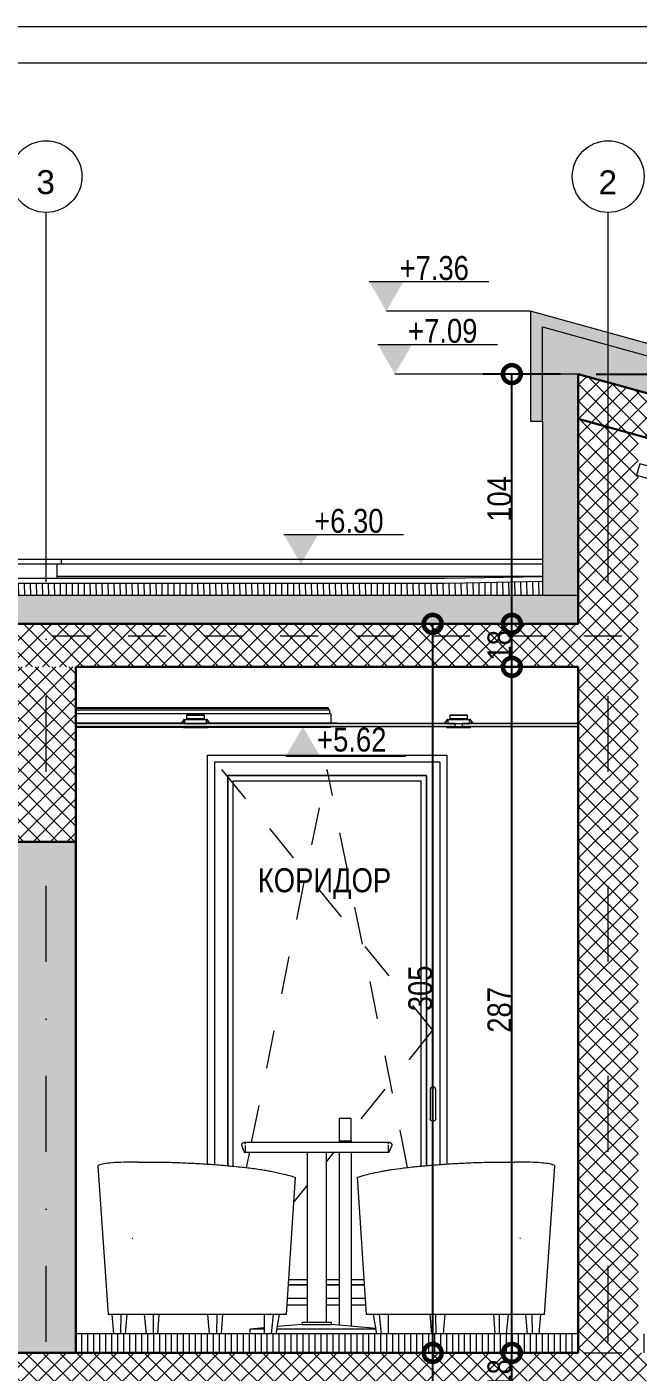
# Model space of a CAD drawing. Header units: centimetres. Extents: x 0 to 25250, y 0 to 2250.
# Drawn here: x 13256 to 13511, y 1687 to 2250 of the extents above; entities that cross this region are included whole.
import ezdxf

# ---------------------------------------------------------------- set-up
doc = ezdxf.new("R2010")
doc.units = ezdxf.units.CM
for name, pattern in [('17-View-1$0$Dash', [31.75, 15.875, -15.875]), ('21-View-1$0$Dash', [31.75, 15.875, -15.875]), ('21-View-1$0$Dash dot', [79.375, 31.75, -23.8125, 0, -23.8125])]:
    doc.linetypes.add(name, pattern=pattern)
for name, color, linetype, lineweight in [('A-ANNO-DIMS', 7, 'Continuous', 9), ('A-ANNO-NOTE', 7, 'Continuous', 9), ('A-AREA-IDEN', 7, 'Continuous', 9), ('A-CLNG', 7, 'Continuous', 15), ('A-CLNG-PATT', 7, 'Continuous', 15), ('A-DETL', 7, 'Continuous', 9), ('A-FLOR-FNSH', 7, 'Continuous', 9), ('A-FLOR-HRAL', 7, 'Continuous', 9), ('A-FLOR-LEVL', 7, 'Continuous', 9), ('A-FLOR-MCUT', 7, 'Continuous', 9), ('A-FLOR-PATT', 7, 'Continuous', 9), ('A-GLAZ', 7, 'Continuous', 5), ('A-GLAZ-CWMG', 7, 'Continuous', 9), ('A-GLAZ-HDLN', 7, '17-View-1$0$Dash', 5), ('A-ROOF', 7, 'Continuous', 9), ('A-ROOF-FNSH', 7, 'Continuous', 9), ('A-ROOF-PATT', 7, 'Continuous', 9), ('A-WALL', 7, 'Continuous', 9), ('A-WALL-FNSH', 7, 'Continuous', 9), ('A-WALL-PATT', 7, 'Continuous', 9), ('E-LITE-EQPM', 7, 'Continuous', 9), ('G-ANNO-DIMS', 7, 'Continuous', 9), ('G-ANNO-TTLB', 7, 'Continuous', 9), ('I-FURN', 7, 'Continuous', 9), ('S-BEAM', 7, 'Continuous', 9), ('S-COLS', 7, 'Continuous', 9), ('S-GRID', 7, 'Continuous', 9), ('S-GRID-IDEN', 7, 'Continuous', 9)]:
    doc.layers.add(name, color=color, linetype=linetype, lineweight=lineweight)
doc.styles.add('21-View-1$0$Arial', font='arial.ttf', dxfattribs={"height": 10})
doc.styles.add('21-View-1$0$Arial Narrow', font='ARIALN.TTF', dxfattribs={"height": 10})
doc.styles.add('21-View-1$0$Arial Narrow_1', font='ARIALN.TTF', dxfattribs={"height": 10})
doc.dimstyles.new('21-View-1$0$TEC_DIM', dxfattribs={"dimscale": 30.48, "dimtxt": 10.23431, "dimasz": 0.492126, "dimexe": 0.393701, "dimexo": 0.246063, "dimgap": 0, "dimtad": 1, "dimdec": 0, "dimzin": 0, "dimdsep": 46, "dimtxsty": '21-View-1$0$Arial Narrow', "dimblk1": '21-View-1$0$_DotSmall', "dimblk2": '21-View-1$0$_DotSmall', "dimsah": 1, "dimcen": 0.09, "dimazin": 0, "dimtfac": 1, "dimtdec": 4, "dimtix": 1, "dimtmove": 0, "dimatfit": 3, "dimfxl": 1, "dimtvp": 1, "dimtolj": 1, "dimtzin": 0, "dimarcsym": 2})
pattern_1 = [(45, (13129.3803, 1729.181), (-3.535534, 3.535534), []), (135, (13129.3803, 1729.181), (-3.535534, -3.535534), [])]

# ---------------------------------------------------------------- blocks, each defined once
blk = doc.blocks.new('TEC_ОФИЦИАЛНА РАМКА - TEC_ОФИЦИАЛНА РАМКА-2548455-СГРАДА ТИП III - ВЕРТИКАЛНИ РАЗРЕЗИ 3-3_ 4-4')
at = {"layer": 'G-ANNO-TTLB'}
for p, q in [((41.621, 40.554), (-15.379, 40.554)), ((-13.129, 40.254), (41.321, 40.254))]:
    blk.add_line(p, q, dxfattribs=at)
blk = doc.blocks.new('Furniture_Crescent_Armchair - 870x580x380mm-1824840-3-3')
at = {"layer": 'I-FURN', "color": 253, "true_color": 0xaaaaaa}
for p, q in [((-909.97, 378.06), (-905.63, 316)), ((-893.14, 379.85), (-888.08, 379.85)), ((-827.44, 373.47), (-831.26, 316)), ((-890.74, 316), (-905.63, 316)), ((-904.09, 316), (-903.4, 308)), ((-900.44, 308), (-900.29, 316)), ((-897.87, 316), (-898.56, 308)), ((-885.68, 316), (-890.74, 316)), ((-890.61, 316), (-889.76, 308)), ((-886.81, 316), (-886.81, 308)), ((-841.19, 316), (-885.68, 316)), ((-884.93, 308), (-884.39, 316)), ((-863.35, 308), (-864.04, 316)), ((-860.24, 316), (-860.4, 308)), ((-857.82, 316), (-858.51, 308)), ((-831.26, 316), (-841.19, 316)), ((-840.44, 316), (-840.44, 308)), ((-836.64, 316), (-837.49, 308)), ((-834.23, 316), (-835.61, 308)), ((-900.44, 308), (-903.4, 308)), ((-898.56, 308), (-900.44, 308)), ((-860.4, 308), (-863.35, 308)), ((-858.51, 308), (-860.4, 308)), ((-837.49, 308), (-840.44, 308)), ((-835.61, 308), (-837.49, 308))]:
    blk.add_line(p, q, dxfattribs=at)
at = {"layer": 'I-FURN', "color": 253, "true_color": 0xaaaaaa, "flags": 128}
blk.add_lwpolyline([(-895.61, 347.99), (-895.51, 348), (-895.41, 348)], dxfattribs=at)
at = {"layer": 'I-FURN', "color": 253, "true_color": 0xaaaaaa}
for points, knots in [([(-893.14, 379.85), (-894.21, 379.85), (-896.28, 379.84), (-900.1, 379.76), (-904.16, 379.55), (-907.69, 379.15), (-909.66, 378.63), (-910.01, 378.22), (-909.97, 378.02)], [-1, -1, -1, -1, -0.9338235, -0.8676471, -0.7352941, -0.6029412, -0.4705882, -0.3529412, -0.3529412, -0.3529412, -0.3529412]), ([(-888.08, 379.85), (-887.13, 379.85), (-885.17, 379.84), (-881.05, 379.78), (-875.61, 379.61), (-868.85, 379.29), (-861.79, 378.84), (-854.72, 378.26), (-847.98, 377.56), (-843.11, 376.92), (-839.78, 376.4), (-838.33, 376.13), (-837.65, 376)], [0, 0, 0, 0, 0.058824, 0.117647, 0.235294, 0.352941, 0.470588, 0.602941, 0.735294, 0.867647, 0.933824, 1, 1, 1, 1]), ([(-837.65, 376), (-835.92, 375.66), (-833.15, 375.06), (-829.83, 374.22), (-828.18, 373.72), (-827.44, 373.47)], [0, 0, 0, 0, 0.4, 0.7, 1, 1, 1, 1])]:
    blk.add_open_spline(points, degree=3, knots=knots, dxfattribs=at)
blk = doc.blocks.new('Furniture_Table_Cafe - Furniture_Table_Cafe-1825741-3-3')
at = {"layer": 'I-FURN', "color": 253, "true_color": 0xaaaaaa}
for p, q in [((-849.78, 386.64), (-848.77, 384)), ((-848.77, 384), (-811.92, 384)), ((-848.47, 388), (-848.47, 387.37)), ((-848.47, 386.81), (-848.47, 384)), ((-822.47, 384), (-822.47, 312.92)), ((-814.47, 312.92), (-814.47, 384)), ((-811.92, 384), (-788.17, 384)), ((-788.47, 387.34), (-788.47, 388)), ((-788.47, 384), (-788.47, 386.96)), ((-788.17, 384), (-787.15, 386.64)), ((-840.44, 310.53), (-846.47, 310)), ((-846.47, 310), (-846.47, 308)), ((-840.55, 310), (-846.34, 310)), ((-812.42, 310), (-835.3, 310)), ((-824.55, 311.92), (-835.09, 311)), ((-824.55, 312.92), (-824.55, 311.92)), ((-824.55, 312.92), (-817.15, 312.92)), ((-824.55, 311.92), (-817.15, 311.92)), ((-817.15, 312.92), (-812.38, 312.92)), ((-817.15, 311.92), (-812.38, 311.92)), ((-793.58, 310), (-812.42, 310)), ((-812.38, 311.92), (-812.38, 312.92)), ((-793.71, 310.28), (-812.38, 311.92))]:
    blk.add_line(p, q, dxfattribs=at)
at = {"layer": 'I-FURN', "color": 253, "true_color": 0xaaaaaa, "flags": 128}
for points in [[(-849.78, 386.64), (-849.8, 386.68), (-849.81, 386.72), (-849.82, 386.76), (-849.83, 386.79), (-849.83, 386.83), (-849.84, 386.87), (-849.84, 386.91), (-849.85, 386.95), (-849.85, 386.99), (-849.85, 387.03), (-849.85, 387.07), (-849.84, 387.11), (-849.84, 387.15), (-849.83, 387.19), (-849.82, 387.23), (-849.81, 387.27), (-849.8, 387.31), (-849.79, 387.35), (-849.77, 387.38), (-849.76, 387.42), (-849.74, 387.46), (-849.72, 387.49), (-849.7, 387.53), (-849.68, 387.56), (-849.65, 387.59), (-849.63, 387.62), (-849.6, 387.65), (-849.58, 387.68), (-849.55, 387.71), (-849.52, 387.74), (-849.49, 387.77), (-849.46, 387.79), (-849.43, 387.82), (-849.39, 387.84), (-849.36, 387.86), (-849.33, 387.88), (-849.29, 387.9), (-849.25, 387.91), (-849.22, 387.93), (-849.18, 387.94), (-849.14, 387.96), (-849.1, 387.97), (-849.06, 387.98), (-849.02, 387.98), (-848.98, 387.99), (-848.95, 388), (-848.91, 388), (-848.87, 388), (-848.85, 388)], [(-811.91, 388), (-813.1, 388), (-814.3, 388), (-815.5, 388), (-816.72, 388), (-817.93, 388), (-819.15, 388), (-820.36, 388), (-821.57, 388), (-822.78, 388), (-823.98, 388), (-825.17, 388), (-826.35, 388), (-827.51, 388), (-828.67, 388), (-829.8, 388), (-830.92, 388), (-832.02, 388), (-833.09, 388), (-834.15, 388), (-835.18, 388), (-836.18, 388), (-837.15, 388), (-838.09, 388), (-839, 388), (-839.88, 388), (-840.73, 388), (-841.54, 388), (-842.31, 388), (-843.04, 388), (-843.74, 388), (-844.39, 388), (-845, 388), (-845.57, 388), (-846.1, 388), (-846.58, 388), (-847.02, 388), (-847.41, 388), (-847.76, 388), (-848.06, 388), (-848.31, 388), (-848.51, 388), (-848.67, 388), (-848.78, 388), (-848.84, 388), (-848.85, 388)], [(-848.85, 388), (-848.82, 388), (-848.75, 388), (-848.63, 388), (-848.46, 388), (-848.24, 388)], [(-788.09, 388), (-788.11, 388), (-788.18, 388), (-788.31, 388), (-788.48, 388), (-788.69, 388), (-788.96, 388), (-789.27, 388), (-789.63, 388), (-790.03, 388), (-790.49, 388), (-790.98, 388), (-791.52, 388), (-792.1, 388), (-792.73, 388), (-793.39, 388), (-794.1, 388), (-794.84, 388), (-795.63, 388), (-796.45, 388), (-797.3, 388), (-798.19, 388), (-799.11, 388), (-800.06, 388), (-801.04, 388), (-802.05, 388), (-803.09, 388), (-804.15, 388), (-805.23, 388), (-806.34, 388), (-807.46, 388), (-808.6, 388), (-809.76, 388), (-810.93, 388), (-811.91, 388)], [(-788.69, 388), (-788.63, 388), (-788.42, 388), (-788.27, 388), (-788.16, 388), (-788.1, 388), (-788.09, 388)], [(-788.09, 388), (-788.05, 388), (-788.01, 388), (-787.97, 387.99), (-787.93, 387.99), (-787.89, 387.98), (-787.85, 387.97), (-787.81, 387.96), (-787.77, 387.95), (-787.73, 387.94), (-787.7, 387.92), (-787.66, 387.9), (-787.63, 387.89), (-787.59, 387.87), (-787.56, 387.85), (-787.52, 387.83), (-787.49, 387.8), (-787.46, 387.78), (-787.43, 387.75), (-787.4, 387.72), (-787.37, 387.7), (-787.34, 387.67), (-787.32, 387.64), (-787.29, 387.61), (-787.27, 387.57), (-787.25, 387.54), (-787.22, 387.51), (-787.21, 387.47), (-787.19, 387.44), (-787.17, 387.4), (-787.16, 387.36), (-787.14, 387.32), (-787.13, 387.29), (-787.12, 387.25), (-787.11, 387.21), (-787.1, 387.17), (-787.1, 387.13), (-787.09, 387.09), (-787.09, 387.05), (-787.09, 387.01), (-787.09, 386.97), (-787.09, 386.93), (-787.09, 386.89), (-787.1, 386.85), (-787.1, 386.81), (-787.11, 386.77), (-787.12, 386.73), (-787.13, 386.7), (-787.15, 386.66), (-787.15, 386.64)]]:
    blk.add_lwpolyline(points, dxfattribs=at)
blk = doc.blocks.new('Furniture_Crescent_Armchair - 870x580x380mm-1673152-3-3')
at = {"layer": 'I-FURN', "color": 253, "true_color": 0xaaaaaa}
for p, q in [((-740.84, 379.85), (-735.78, 379.85)), ((-723.29, 316), (-718.95, 378.06)), ((-797.66, 316), (-801.48, 373.47)), ((-787.74, 316), (-797.66, 316)), ((-793.32, 308), (-794.7, 316)), ((-791.44, 308), (-792.28, 316)), ((-788.49, 308), (-788.49, 316)), ((-743.24, 316), (-787.74, 316)), ((-770.41, 308), (-771.1, 316)), ((-768.53, 308), (-768.68, 316)), ((-764.89, 316), (-765.58, 308)), ((-744.53, 316), (-743.99, 308)), ((-738.19, 316), (-743.24, 316)), ((-742.11, 308), (-742.11, 316)), ((-739.16, 308), (-738.32, 316)), ((-723.29, 316), (-738.19, 316)), ((-730.36, 308), (-731.05, 316)), ((-728.63, 316), (-728.48, 308)), ((-725.53, 308), (-724.84, 316)), ((-791.44, 308), (-793.32, 308)), ((-788.49, 308), (-791.44, 308)), ((-768.53, 308), (-770.41, 308)), ((-765.58, 308), (-768.53, 308)), ((-728.48, 308), (-730.36, 308)), ((-725.53, 308), (-728.48, 308))]:
    blk.add_line(p, q, dxfattribs=at)
at = {"layer": 'I-FURN', "color": 253, "true_color": 0xaaaaaa, "flags": 128}
blk.add_lwpolyline([(-733.51, 348), (-733.41, 348), (-733.31, 347.99)], dxfattribs=at)
at = {"layer": 'I-FURN', "color": 253, "true_color": 0xaaaaaa}
for points, knots in [([(-791.27, 376), (-790.67, 376.12), (-789.39, 376.35), (-786.5, 376.82), (-782.3, 377.39), (-776.51, 378.03), (-769.9, 378.63), (-762.63, 379.15), (-754.98, 379.55), (-748.8, 379.76), (-744.13, 379.84), (-741.92, 379.85), (-740.84, 379.85)], [0, 0, 0, 0, 0.058824, 0.117647, 0.235294, 0.352941, 0.470588, 0.602941, 0.735294, 0.867647, 0.933824, 1, 1, 1, 1]), ([(-718.96, 378.02), (-718.94, 378.1), (-718.99, 378.39), (-719.86, 378.84), (-722.3, 379.29), (-725.79, 379.61), (-729.54, 379.78), (-732.98, 379.84), (-734.83, 379.85), (-735.78, 379.85)], [-0.6470588, -0.6470588, -0.6470588, -0.6470588, -0.6029412, -0.4705882, -0.3529412, -0.2352941, -0.1176471, -0.0588235, 0, 0, 0, 0]), ([(-801.48, 373.47), (-800.5, 373.8), (-798.51, 374.38), (-795, 375.23), (-792.57, 375.74), (-791.27, 376)], [0, 0, 0, 0, 0.4, 0.7, 1, 1, 1, 1])]:
    blk.add_open_spline(points, degree=3, knots=knots, dxfattribs=at)
blk = doc.blocks.new('SINGLE - OK - 100x220-2452613-3-3')
at = {"layer": 'A-GLAZ'}
for p, q in [((-861.24, 547.1), (-861.24, 378.78)), ((-767.04, 547.1), (-861.24, 547.1)), ((-767.04, 547.1), (-767.04, 378.82)), ((-855.64, 541.5), (-855.64, 378.32)), ((-772.64, 541.5), (-855.64, 541.5)), ((-855.64, 378.32), (-855.64, 541.5)), ((-855.64, 541.5), (-772.64, 541.5)), ((-772.64, 378.37), (-772.64, 541.5)), ((-772.64, 541.5), (-772.64, 378.37)), ((-853.44, 378.11), (-853.44, 539.3)), ((-853.44, 539.3), (-774.84, 539.3)), ((-774.84, 378.17), (-774.84, 539.3)), ((-771.09, 410), (-771.09, 397.83)), ((-768.69, 397.83), (-768.69, 410)), ((-830.43, 328.5), (-822.37, 328.5)), ((-822.37, 328.5), (-830.43, 328.5)), ((-830.29, 330.7), (-822.37, 330.7)), ((-814.56, 330.7), (-809.14, 330.7)), ((-814.56, 328.5), (-809.14, 328.5)), ((-809.14, 328.5), (-814.56, 328.5)), ((-804.06, 330.7), (-798.64, 330.7)), ((-804.06, 328.5), (-798.49, 328.5)), ((-798.49, 328.5), (-804.06, 328.5)), ((-830.81, 322.9), (-822.37, 322.9)), ((-814.56, 322.9), (-809.14, 322.9)), ((-804.06, 322.9), (-798.12, 322.9))]:
    blk.add_line(p, q, dxfattribs=at)
at = {"layer": 'A-GLAZ', "flags": 128}
for points in [[(-771.09, 397.83), (-771.07, 397.68), (-771, 397.53), (-770.89, 397.39), (-770.74, 397.27), (-770.56, 397.18), (-770.35, 397.1), (-770.13, 397.06), (-769.89, 397.04), (-769.66, 397.06), (-769.43, 397.1), (-769.23, 397.18), (-769.05, 397.27), (-768.9, 397.39), (-768.79, 397.53), (-768.72, 397.68), (-768.69, 397.83)], [(-771, 397.53), (-771.07, 397.68), (-771.09, 397.83)], [(-768.69, 397.83), (-768.72, 397.68), (-768.79, 397.53)]]:
    blk.add_lwpolyline(points, dxfattribs=at)
at = {"layer": 'A-GLAZ'}
blk.add_arc((-769.89, 410), 1.2, 0, 180, dxfattribs=at)
at = {"layer": 'A-GLAZ-HDLN'}
for p, q in [((-858.24, 544.1), (-770.04, 435)), ((-845.69, 388), (-814.14, 544.1)), ((-780.49, 377.58), (-814.14, 544.1)), ((-770.04, 435), (-804.06, 392.92)), ((-847.81, 377.51), (-846.5, 384)), ((-811.27, 384), (-814.56, 379.93)), ((-822.37, 370.27), (-828.13, 363.15))]:
    blk.add_line(p, q, dxfattribs=at)
blk = doc.blocks.new('Railing - Railing-2455743-3-3')
at = {"layer": 'A-FLOR-HRAL'}
for p, q in [((-804.06, 398), (-809.14, 398)), ((-809.14, 398), (-809.14, 388.69)), ((-804.06, 388.69), (-804.06, 398)), ((-809.14, 388.69), (-804.06, 388.69)), ((-809.14, 388.69), (-809.14, 388)), ((-804.06, 388.69), (-804.06, 388)), ((-809.14, 384), (-809.14, 311.63)), ((-804.06, 384), (-804.06, 311.19))]:
    blk.add_line(p, q, dxfattribs=at)
blk = doc.blocks.new('Structural Framing 10 - Structural Framing 10-2377032-3-3')
at = {"layer": 'S-BEAM'}
h = blk.add_hatch(dxfattribs=at)
h.set_pattern_fill('FP1_6', color=256, style=0, pattern_type=2)
h.set_pattern_definition([(45, (-1066.009, 333.896), (-3.53553, 3.53553), []), (135, (-1066.009, 333.896), (-3.53553, -3.53553), [])])
h.paths.add_polyline_path([(-919.14, 513.85), (-919.14, 587), (-944.14, 587), (-944.14, 513.85), (-940.23, 513.85)])
at = {"layer": 'A-DETL', "color": 7, "lineweight": 30}
blk.add_line((-944.14, 513.85), (-919.14, 513.85), dxfattribs=at)
at = {"layer": 'S-BEAM', "lineweight": 30}
for p, q in [((-944.14, 587), (-944.14, 513.85)), ((-919.14, 513.85), (-919.14, 587))]:
    blk.add_line(p, q, dxfattribs=at)
blk = doc.blocks.new('Grid - TEC_GRID_CIRCLE-145857-3-3')
at = {"layer": 'S-GRID-IDEN'}
blk.add_circle((-696.64, 792.09), 15, dxfattribs=at)
blk = doc.blocks.new('Spot Elevations - ELEVATION_PROJECT-150941-3-3')
at = {"layer": 'A-ANNO-NOTE'}
blk.add_hatch(color=256, dxfattribs=at).paths.add_polyline_path([(-602.03, 312.39), (-587.72, 312.39), (-594.88, 300)])
blk.add_line((-602.03, 312.39), (-552.03, 312.39), dxfattribs=at)
blk = doc.blocks.new('Spot Elevations - ELEVATION_PROJECT-V21-3-3')
at = {"layer": 'A-ANNO-NOTE'}
blk.add_hatch(color=256, dxfattribs=at).paths.add_polyline_path([(-1269.96, 549.61), (-1255.65, 549.61), (-1262.8, 562)])
blk.add_line((-1269.96, 549.61), (-1219.96, 549.61), dxfattribs=at)
blk = doc.blocks.new('21-View-1$0$_DotSmall')
at = {"color": 0, "linetype": 'ByBlock', "const_width": 0.5}
blk.add_lwpolyline([(-0.0625, 0, 1), (0.0625, 0, 1)], format="xyb", close=True, dxfattribs=at)
blk = doc.blocks.new('*D3108')
at = {"layer": 'A-ANNO-DIMS', "color": 0, "lineweight": -2, "transparency": 16777216}
for p, q in [((13458.47, 1677.28), (13458.47, 1695.28)), ((13463.32, 1695.28), (13470.47, 1695.28)), ((13463.32, 1677.28), (13470.47, 1677.28))]:
    blk.add_line(p, q, dxfattribs=at)
at = {"layer": 'A-ANNO-DIMS', "color": 0, "lineweight": -2, "transparency": 16777216, "xscale": 15, "yscale": 15, "zscale": 15}
for p, rotation in [((13458.47, 1695.28), 90), ((13458.47, 1677.28), 270)]:
    blk.add_blockref('21-View-1$0$_DotSmall', p, dxfattribs=dict(at, rotation=rotation))
at = {"layer": 'A-ANNO-DIMS', "color": 0, "transparency": 16777216, "insert": (13453.36, 1686.28), "char_height": 10, "width": 15.2053, "attachment_point": 5, "rotation": 90, "style": '21-View-1$0$Arial Narrow'}
blk.add_mtext('\\A1;18', dxfattribs=at)
blk = doc.blocks.new('*D3109')
at = {"layer": 'A-ANNO-DIMS', "color": 0, "lineweight": -2, "transparency": 16777216}
for p, q in [((13458.47, 1695.28), (13458.47, 1982.28)), ((13463.32, 1982.28), (13470.47, 1982.28)), ((13463.32, 1695.28), (13470.47, 1695.28))]:
    blk.add_line(p, q, dxfattribs=at)
at = {"layer": 'A-ANNO-DIMS', "color": 0, "lineweight": -2, "transparency": 16777216, "xscale": 15, "yscale": 15, "zscale": 15}
for p, rotation in [((13458.47, 1982.28), 90), ((13458.47, 1695.28), 270)]:
    blk.add_blockref('21-View-1$0$_DotSmall', p, dxfattribs=dict(at, rotation=rotation))
at = {"layer": 'A-ANNO-DIMS', "color": 0, "transparency": 16777216, "insert": (13453.36, 1838.78), "char_height": 10, "width": 22.8079, "attachment_point": 5, "rotation": 90, "style": '21-View-1$0$Arial Narrow'}
blk.add_mtext('\\A1;287', dxfattribs=at)
blk = doc.blocks.new('*D3110')
at = {"layer": 'A-ANNO-DIMS', "color": 0, "lineweight": -2, "transparency": 16777216}
for p, q in [((13458.47, 1982.28), (13458.47, 2000.28)), ((13463.32, 2000.28), (13470.47, 2000.28)), ((13463.32, 1982.28), (13470.47, 1982.28))]:
    blk.add_line(p, q, dxfattribs=at)
at = {"layer": 'A-ANNO-DIMS', "color": 0, "lineweight": -2, "transparency": 16777216, "xscale": 15, "yscale": 15, "zscale": 15}
for p, rotation in [((13458.47, 2000.28), 90), ((13458.47, 1982.28), 270)]:
    blk.add_blockref('21-View-1$0$_DotSmall', p, dxfattribs=dict(at, rotation=rotation))
at = {"layer": 'A-ANNO-DIMS', "color": 0, "transparency": 16777216, "insert": (13453.36, 1991.28), "char_height": 10, "width": 15.2053, "attachment_point": 5, "rotation": 90, "style": '21-View-1$0$Arial Narrow'}
blk.add_mtext('\\A1;18', dxfattribs=at)
blk = doc.blocks.new('*D3111')
at = {"layer": 'A-ANNO-DIMS', "color": 0, "lineweight": -2, "transparency": 16777216}
for p, q in [((13478.75, 2104.76), (13446.47, 2104.76)), ((13458.47, 2000.28), (13458.47, 2104.76)), ((13463.32, 2000.28), (13470.47, 2000.28))]:
    blk.add_line(p, q, dxfattribs=at)
at = {"layer": 'A-ANNO-DIMS', "color": 0, "lineweight": -2, "transparency": 16777216, "xscale": 15, "yscale": 15, "zscale": 15}
for p, rotation in [((13458.47, 2104.76), 90), ((13458.47, 2000.28), 270)]:
    blk.add_blockref('21-View-1$0$_DotSmall', p, dxfattribs=dict(at, rotation=rotation))
at = {"layer": 'A-ANNO-DIMS', "color": 0, "transparency": 16777216, "insert": (13453.36, 2052.52), "char_height": 10, "width": 22.8079, "attachment_point": 5, "rotation": 90, "style": '21-View-1$0$Arial Narrow'}
blk.add_mtext('\\A1;104', dxfattribs=at)
blk = doc.blocks.new('*D3113')
at = {"layer": 'A-ANNO-DIMS', "color": 0, "lineweight": -2, "transparency": 16777216}
for p, q in [((13425.38, 1395.28), (13425.38, 1695.28)), ((13430.23, 1695.28), (13437.38, 1695.28)), ((13430.23, 1395.28), (13437.38, 1395.28))]:
    blk.add_line(p, q, dxfattribs=at)
at = {"layer": 'A-ANNO-DIMS', "color": 0, "lineweight": -2, "transparency": 16777216, "xscale": 15, "yscale": 15, "zscale": 15}
for p, rotation in [((13425.38, 1695.28), 90), ((13425.38, 1395.28), 270)]:
    blk.add_blockref('21-View-1$0$_DotSmall', p, dxfattribs=dict(at, rotation=rotation))
at = {"layer": 'A-ANNO-DIMS', "color": 0, "transparency": 16777216, "insert": (13420.27, 1545.28), "char_height": 10, "width": 22.8079, "attachment_point": 5, "rotation": 90, "style": '21-View-1$0$Arial Narrow'}
blk.add_mtext('\\A1;300', dxfattribs=at)
blk = doc.blocks.new('*D3114')
at = {"layer": 'A-ANNO-DIMS', "color": 0, "lineweight": -2, "transparency": 16777216}
for p, q in [((13425.38, 1695.28), (13425.38, 2000.28)), ((13430.23, 2000.28), (13437.38, 2000.28)), ((13430.23, 1695.28), (13437.38, 1695.28))]:
    blk.add_line(p, q, dxfattribs=at)
at = {"layer": 'A-ANNO-DIMS', "color": 0, "lineweight": -2, "transparency": 16777216, "xscale": 15, "yscale": 15, "zscale": 15}
for p, rotation in [((13425.38, 2000.28), 90), ((13425.38, 1695.28), 270)]:
    blk.add_blockref('21-View-1$0$_DotSmall', p, dxfattribs=dict(at, rotation=rotation))
at = {"layer": 'A-ANNO-DIMS', "color": 0, "transparency": 16777216, "insert": (13420.27, 1847.78), "char_height": 10, "width": 22.8079, "attachment_point": 5, "rotation": 90, "style": '21-View-1$0$Arial Narrow'}
blk.add_mtext('\\A1;305', dxfattribs=at)
blk = doc.blocks.new('*D3125')
at = {"layer": 'A-ANNO-DIMS', "color": 0, "lineweight": -2, "transparency": 16777216}
for p, q in [((13493.75, 2104.76), (13576.45, 2104.76)), ((13564.45, 1695.28), (13564.45, 2104.76)), ((13569.3, 1695.28), (13576.45, 1695.28))]:
    blk.add_line(p, q, dxfattribs=at)
at = {"layer": 'A-ANNO-DIMS', "color": 0, "lineweight": -2, "transparency": 16777216, "xscale": 15, "yscale": 15, "zscale": 15}
for p, rotation in [((13564.45, 2104.76), 90), ((13564.45, 1695.28), 270)]:
    blk.add_blockref('21-View-1$0$_DotSmall', p, dxfattribs=dict(at, rotation=rotation))
at = {"layer": 'A-ANNO-DIMS', "color": 0, "transparency": 16777216, "insert": (13559.34, 1900.02), "char_height": 10, "width": 22.8079, "attachment_point": 5, "rotation": 90, "style": '21-View-1$0$Arial Narrow'}
blk.add_mtext('\\A1;409', dxfattribs=at)
blk = doc.blocks.new('Rectangular Mullion - TEC_LAMEL-1726567-3-3')
at = {"layer": 'A-GLAZ-CWMG', "color": 253, "lineweight": 5, "true_color": 0xaaaaaa}
for p, q in [((-683.48, 672), (-684.81, 667.18)), ((-168.48, 529.18), (-683.48, 672)), ((-684.81, 667.18), (-169.81, 524.36)), ((-169.81, 524.36), (-168.48, 529.18))]:
    blk.add_line(p, q, dxfattribs=at)
blk = doc.blocks.new('TRACK LIGHT MAYTONI SYS G - TRACK LIGHT MAYTONI SYS-1679059-3-3')
at = {"layer": 'E-LITE-EQPM', "lineweight": 5}
for p, q in [((-813.68, 569.92), (-919.14, 569.92)), ((-919.14, 569.79), (-813.68, 569.79)), ((-813.59, 569.56), (-919.14, 569.56)), ((-813.19, 568.88), (-919.14, 568.88)), ((-814.06, 569.79), (-814.06, 569.56)), ((-813.68, 569.92), (-813.68, 569.79)), ((-813.59, 569.56), (-813.59, 568.88)), ((-813.19, 568.88), (-813.19, 567.38)), ((-812.59, 567.38), (-919.14, 567.38)), ((-875.05, 563.45), (-919.14, 563.45)), ((-873.72, 563.45), (-874.8, 563.45)), ((-863.48, 563.45), (-864.57, 563.45)), ((-810.15, 563.45), (-863.24, 563.45)), ((-812.59, 567.38), (-812.59, 563.45)), ((-810.15, 563.45), (-810.15, 563.25)), ((-919.14, 561.83), (-874.14, 561.83)), ((-864.14, 561.83), (-812.59, 561.83)), ((-812.59, 562), (-812.59, 561.83))]:
    blk.add_line(p, q, dxfattribs=at)
blk = doc.blocks.new('ClearAccent-RS060B-3D - 1xLED5-36-_830 IP44-V10-3-3')
at = {"layer": 'E-LITE-EQPM', "lineweight": 5}
for p, q in [((-873.88, 565.11), (-875.18, 563.25)), ((-874.94, 563.25), (-873.72, 565)), ((-873.72, 565), (-873.88, 565.11)), ((-873.72, 565), (-873.72, 563.32)), ((-873.72, 565), (-864.57, 565)), ((-873.72, 563.32), (-873.64, 563.25)), ((-873.72, 563.32), (-864.57, 563.32)), ((-872.89, 565.24), (-873.14, 565)), ((-872.54, 567), (-872.89, 566.64)), ((-872.89, 566.64), (-872.89, 565.24)), ((-865.39, 566.64), (-872.89, 566.64)), ((-872.89, 565.24), (-865.39, 565.24)), ((-865.39, 565.24), (-872.89, 565.24)), ((-872.54, 567), (-865.75, 567)), ((-872.44, 565.24), (-872.44, 565)), ((-865.85, 565), (-865.85, 565.24)), ((-865.39, 566.64), (-865.75, 567)), ((-865.39, 565.24), (-865.39, 566.64)), ((-865.15, 565), (-865.39, 565.24)), ((-864.64, 563.25), (-864.57, 563.32)), ((-864.41, 565.11), (-864.57, 565)), ((-864.57, 565), (-863.35, 563.25)), ((-864.57, 563.32), (-864.57, 565)), ((-863.1, 563.25), (-864.41, 565.11)), ((-874.14, 562), (-874.14, 561.5)), ((-864.14, 561.5), (-874.14, 561.5)), ((-864.14, 561.5), (-864.14, 562))]:
    blk.add_line(p, q, dxfattribs=at)
blk = doc.blocks.new('ClearAccent-RS060B-3D - 1xLED5-36-_830 IP44-V11-3-3')
at = {"layer": 'E-LITE-EQPM', "lineweight": 5}
for p, q in [((-763.88, 565.11), (-765.18, 563.25)), ((-764.94, 563.25), (-763.72, 565)), ((-763.72, 565), (-763.88, 565.11)), ((-763.72, 565), (-763.72, 563.32)), ((-763.72, 565), (-754.57, 565)), ((-763.72, 563.32), (-763.64, 563.25)), ((-763.72, 563.32), (-754.57, 563.32)), ((-762.89, 565.24), (-763.14, 565)), ((-762.54, 567), (-762.89, 566.64)), ((-762.89, 566.64), (-762.89, 565.24)), ((-755.39, 566.64), (-762.89, 566.64)), ((-762.89, 565.24), (-755.39, 565.24)), ((-755.39, 565.24), (-762.89, 565.24)), ((-762.54, 567), (-755.75, 567)), ((-762.44, 565.24), (-762.44, 565)), ((-760.65, 563.25), (-757.63, 563.25)), ((-755.85, 565), (-755.85, 565.24)), ((-755.39, 566.64), (-755.75, 567)), ((-755.39, 565.24), (-755.39, 566.64)), ((-755.15, 565), (-755.39, 565.24)), ((-754.64, 563.25), (-754.57, 563.32)), ((-754.41, 565.11), (-754.57, 565)), ((-754.57, 565), (-753.35, 563.25)), ((-754.57, 563.32), (-754.57, 565)), ((-753.1, 563.25), (-754.41, 565.11)), ((-764.14, 562), (-764.14, 561.5)), ((-754.14, 561.5), (-764.14, 561.5)), ((-761.6, 562), (-756.69, 562)), ((-754.14, 561.5), (-754.14, 562))]:
    blk.add_line(p, q, dxfattribs=at)

msp = doc.modelspace()

# ---------------------------------------------------------------- block references
at = {"layer": 'G-ANNO-TTLB', "xscale": 49.99999999999999, "yscale": 49.99999999999999, "zscale": 49.99999999999999}
msp.add_blockref('TEC_ОФИЦИАЛНА РАМКА - TEC_ОФИЦИАЛНА РАМКА-2548455-СГРАДА ТИП III - ВЕРТИКАЛНИ РАЗРЕЗИ 3-3_ 4-4', (12918.96, 222.31), dxfattribs=at)

# ---------------------------------------------------------------- next in the draw order: hatches: boundary and pattern name
at = {"layer": 'A-CLNG-PATT', "true_color": 0xffff80}
h = msp.add_hatch(color=51, dxfattribs=at)
h.paths.add_polyline_path([(13425.61, 1957.28), (13434.77, 1957.28), (13434.77, 1958.53), (13276.25, 1958.53), (13276.25, 1957.28), (13418.2, 1957.28)])
h.paths.add_polyline_path([(13486.25, 1957.28), (13486.25, 1958.53), (13437.72, 1958.53), (13437.72, 1957.28), (13462.66, 1957.28)])
at = {"layer": 'A-FLOR-PATT'}
h = msp.add_hatch(dxfattribs=at)
h.set_pattern_fill('FP1_6', color=256, style=0, pattern_type=2)
h.set_pattern_definition(pattern_1)
h.paths.add_polyline_path([(13373.73, 1982.28), (13511.25, 1982.28), (13511.25, 2000.28), (12856.25, 2000.28), (12856.25, 1982.28), (13255.16, 1982.28)])
at = {"layer": 'A-FLOR-PATT', "true_color": 0x787878}
h = msp.add_hatch(dxfattribs=at)
h.set_pattern_fill('FP1_5', color=8, style=0, pattern_type=2)
h.set_pattern_definition([(270, (13231.2463, 1703.285), (2.5, -9e-15), [])])
h.paths.add_polyline_path([(12436.25, 1695.28), (12831.25, 1695.28), (12831.25, 1703.28), (12436.25, 1703.28)])
h.paths.add_polyline_path([(14026.25, 1695.28), (14026.25, 1703.28), (13511.25, 1703.28), (13511.25, 1695.28), (14025.88, 1695.28)])
h.paths.add_polyline_path([(12856.25, 1695.28), (13251.25, 1695.28), (13251.25, 1703.28), (12856.25, 1703.28)])
h.paths.add_polyline_path([(13470.55, 1695.28), (13486.25, 1695.28), (13486.25, 1703.28), (13276.25, 1703.28), (13276.25, 1695.28), (13467.06, 1695.28)])
at = {"layer": 'A-FLOR-PATT'}
h = msp.add_hatch(dxfattribs=at)
h.set_pattern_fill('FP1_6', color=256, style=0, pattern_type=2)
h.set_pattern_definition(pattern_1)
h.paths.add_polyline_path([(14026.25, 1677.28), (14051.25, 1677.28), (14051.25, 1695.28), (12411.25, 1695.28), (12411.25, 1677.28), (14025.88, 1677.28)])
at = {"layer": 'A-ROOF-PATT', "true_color": 0xc0c0c0}
msp.add_hatch(color=9, dxfattribs=at).paths.add_polyline_path([(14071.25, 1958.09), (14071.25, 1963.28), (13466.25, 2131.06), (13466.25, 2125.87), (14066.25, 1959.47)])
at = {"layer": 'A-ROOF-PATT', "true_color": 0xffff80}
msp.add_hatch(color=51, dxfattribs=at).paths.add_polyline_path([(14066.25, 1943.91), (14066.25, 1959.47), (13471.25, 2124.48), (13471.25, 2108.92), (14055.52, 1946.88)])
at = {"layer": 'A-ROOF-PATT'}
h = msp.add_hatch(dxfattribs=at)
h.set_pattern_fill('FP1_6', color=256, style=0, pattern_type=2)
h.set_pattern_definition(pattern_1)
h.paths.add_polyline_path([(14051.25, 1929.39), (14051.25, 1948.07), (13486.25, 2104.76), (13486.25, 2086.08), (14025.88, 1936.42)])
at = {"layer": 'A-ROOF-PATT', "true_color": 0xc0c0c0}
h = msp.add_hatch(dxfattribs=at)
h.set_pattern_fill('FP1_2', color=9, style=0, pattern_type=2)
h.set_pattern_definition([(0, (13129.380336, 2002.708906), (5.08, 0.04095), [0.4191, -3.391, 0.4191, -3.391, -20.32]), (0, (13129.380336, 2002.708906), (5.08, 0.04095), [-7.62, 0.4191, -7.201, 0.4191, -3.391, -8.89]), (0, (13129.380336, 2002.708906), (5.08, 0.04095), [-19.05, 0.4191, -2.121, 0.4191, -5.931]), (176.804, (13131.285336, 2002.728906), (-3.639895828, 0.121349486), [0.20988, -1.698, 0.20988, -1.698, -10.176]), (176.804, (13131.285336, 2002.728906), (-3.639895828, 0.121349486), [-3.816, 0.20988, -3.606, 0.20988, -1.698, -4.452]), (176.804, (13131.285336, 2002.728906), (-3.639895828, 0.121349486), [-9.54, 0.20988, -1.062, 0.20988, -2.97]), (183.196, (13131.920336, 2002.810906), (-1.440190597, -0.162315675), [0.20988, -1.698, 0.20988, -11.874]), (183.196, (13131.920336, 2002.810906), (-1.440190597, -0.162315675), [-2.118, -1.698, 0.20988, -3.606, -6.36]), (183.196, (13131.920336, 2002.810906), (-1.440190597, -0.162315675), [-7.632, 0.20988, -1.698, 0.20988, -4.242]), (183.196, (13131.920336, 2002.810906), (-1.440190597, -0.162315675), [-9.75, -1.062, 0.20988, -2.97])])
h.paths.add_polyline_path([(13268.25, 2019.2), (13433.02, 2019.25), (13471.25, 2019.99), (13471.25, 2020.28), (13268.25, 2020.28), (13268.25, 2019.36)])
h = msp.add_hatch(dxfattribs=at)
h.set_pattern_fill('FP1_1', color=9, style=0, pattern_type=2)
h.set_pattern_definition([(271.114, (13377.2463, 2018.165), (2.499527, 0.048604), [])])
h.paths.add_polyline_path([(13471.25, 2012.28), (13471.25, 2017.99), (13430.26, 2017.2), (13152.55, 2017.2), (13131.21, 2018.28), (13079.61, 2017.2), (12871.25, 2017.2), (12871.25, 2012.28), (13462.66, 2012.28)])
h = msp.add_hatch(dxfattribs=at)
h.set_pattern_fill('FP1_3', color=9, style=0, pattern_type=2)
h.set_pattern_definition([(1.116, (13123.844335884, 2013.22490581), (5.079035606913459, 0.098981338166525), [0.4191, -3.391, 0.4191, -3.391, -20.32]), (1.116, (13123.844335884, 2013.22490581), (5.079035606913459, 0.098981338166525), [-7.62, 0.4191, -7.201, 0.4191, -3.391, -8.89]), (1.116, (13123.844335884, 2013.22490581), (5.079035606913459, 0.098981338166525), [-19.05, 0.4191, -2.121, 0.4191, -5.931]), (181.114, (13125.749335884, 2013.26190581), (-3.639310647972726, -0.0708379308869), [0.20955, -1.695, 0.20955, -1.695, -10.16]), (181.114, (13125.749335884, 2013.26190581), (-3.639310647972726, -0.0708379308869), [-3.81, 0.20955, -3.6, 0.20955, -1.695, -4.445]), (181.114, (13125.749335884, 2013.26190581), (-3.639310647972726, -0.0708379308869), [-9.525, 0.20955, -1.06, 0.20955, -2.965]), (181.119, (13126.384335884, 2013.27390581), (-1.439724012061583, -0.02819173625901), [0.20955, -1.695, 0.20955, -1.695, -10.16]), (181.119, (13126.384335884, 2013.27390581), (-1.439724012061583, -0.02819173625901), [-3.81, 0.20955, -3.6, 0.20955, -1.695, -4.445]), (181.119, (13126.384335884, 2013.27390581), (-1.439724012061583, -0.02819173625901), [-9.525, 0.20955, -1.06, 0.20955, -2.965])])
h.paths.add_polyline_path([(13430.24, 2019.2), (13433.02, 2019.25), (13430.26, 2019.2)])
at = {"layer": 'A-ROOF-PATT', "lineweight": 5, "true_color": 0xffff80}
msp.add_hatch(color=51, dxfattribs=at).paths.add_polyline_path([(12871.25, 2000.28), (13486.25, 2000.28), (13486.25, 2012.28), (12871.25, 2012.28)])
at = {"layer": 'A-WALL-PATT', "true_color": 0xc0c0c0}
msp.add_hatch(color=9, dxfattribs=at).paths.add_polyline_path([(13466.25, 2085.05), (13471.25, 2085.05), (13471.25, 2124.48), (13466.25, 2125.87), (13466.25, 2089.17)])
at = {"layer": 'A-WALL-PATT', "true_color": 0xffff80}
msp.add_hatch(color=51, dxfattribs=at).paths.add_polyline_path([(13471.25, 2012.28), (13486.25, 2012.28), (13486.25, 2104.76), (13471.25, 2108.92), (13471.25, 2017.99)])
at = {"layer": 'A-WALL-PATT', "true_color": 0x808080}
msp.add_hatch(color=8, dxfattribs=at).paths.add_polyline_path([(13251.25, 1695.28), (13276.25, 1695.28), (13276.25, 1909.14), (13251.25, 1909.14), (13251.25, 1703.28)])
at = {"layer": 'S-COLS'}
h = msp.add_hatch(dxfattribs=at)
h.set_pattern_fill('FP1_6', color=256, style=0, pattern_type=2)
h.set_pattern_definition(pattern_1)
h.paths.add_polyline_path([(13486.25, 1695.28), (13511.25, 1695.28), (13511.25, 1982.28), (13486.25, 1982.28), (13486.25, 1703.28)])
h.paths.add_polyline_path([(13511.25, 2000.28), (13511.25, 2079.14), (13486.25, 2086.08), (13486.25, 2000.28), (13492.3, 2000.28)])

# ---------------------------------------------------------------- next in the draw order: linework, layer by layer
at = {"layer": 'A-CLNG', "lineweight": 5}
for p, q in [((13434.77, 1958.53), (13276.25, 1958.53)), ((13276.25, 1958.53), (13276.25, 1957.28)), ((13434.77, 1957.28), (13434.77, 1958.53)), ((13486.25, 1958.53), (13437.72, 1958.53)), ((13437.72, 1958.53), (13437.72, 1957.28)), ((13486.25, 1957.28), (13486.25, 1958.53)), ((13276.25, 1957.28), (13433.84, 1957.28)), ((13438.65, 1957.28), (13486.25, 1957.28))]:
    msp.add_line(p, q, dxfattribs=at)
at = {"layer": 'A-DETL', "color": 7, "lineweight": 30}
for p, q in [((13486.25, 2086.08), (14051.25, 1929.39)), ((13486.25, 2086.08), (13486.25, 2020.28)), ((13486.25, 2020.28), (13486.25, 2012.28)), ((13486.25, 2012.28), (13486.25, 2000.28)), ((13486.25, 1982.28), (13486.25, 1703.28)), ((13486.25, 1703.28), (13486.25, 1695.28))]:
    msp.add_line(p, q, dxfattribs=at)
at = {"layer": 'A-FLOR-FNSH', "lineweight": 30}
for p, q in [((13486.25, 2000.28), (12856.25, 2000.28)), ((13276.25, 1982.28), (13486.25, 1982.28)), ((13276.25, 1703.28), (13276.25, 1695.28)), ((13486.25, 1695.28), (12411.25, 1695.28))]:
    msp.add_line(p, q, dxfattribs=at)
at = {"layer": 'A-FLOR-FNSH'}
for p, q in [((13291.99, 1703.28), (13276.25, 1703.28)), ((13332.04, 1703.28), (13296.83, 1703.28)), ((13354.95, 1703.28), (13336.88, 1703.28)), ((13402.07, 1703.28), (13359.78, 1703.28)), ((13424.98, 1703.28), (13406.9, 1703.28)), ((13465.03, 1703.28), (13429.81, 1703.28)), ((13486.25, 1703.28), (13469.86, 1703.28))]:
    msp.add_line(p, q, dxfattribs=at)
at = {"layer": 'A-FLOR-LEVL', "linetype": '21-View-1$0$Dash'}
for p, q in [((12313.83, 1995.28), (14177.93, 1995.28)), ((12313.83, 1695.28), (14177.93, 1695.28))]:
    msp.add_line(p, q, dxfattribs=at)
at = {"layer": 'A-FLOR-MCUT'}
msp.add_line((13486.25, 1695.28), (13486.25, 1703.28), dxfattribs=at)
at = {"layer": 'A-ROOF', "lineweight": 30}
msp.add_line((14051.25, 1948.07), (13486.25, 2104.76), dxfattribs=at)
at = {"layer": 'A-ROOF'}
for p, q in [((13268.25, 2020.28), (13471.25, 2020.28)), ((13430.26, 2017.2), (13152.55, 2017.2)), ((13438.79, 2017.36), (13430.26, 2017.2)), ((13471.25, 2017.99), (13438.79, 2017.36)), ((12871.25, 2012.28), (13471.25, 2012.28)), ((13486.25, 2000.28), (13486.25, 2012.28))]:
    msp.add_line(p, q, dxfattribs=at)
at = {"layer": 'A-ROOF-FNSH'}
for p, q in [((13466.25, 2131.06), (13466.25, 2125.87)), ((14071.25, 1963.28), (13466.25, 2131.06)), ((13471.25, 2124.48), (14066.25, 1959.47)), ((13430.26, 2019.2), (13152.59, 2019.2)), ((13438.75, 2019.36), (13430.26, 2019.2)), ((13471.25, 2019.99), (13438.75, 2019.36))]:
    msp.add_line(p, q, dxfattribs=at)
at = {"layer": 'A-WALL', "lineweight": 30}
for p, q in [((13486.25, 2086.08), (13486.25, 2104.76)), ((13276.25, 1703.28), (13276.25, 1909.14))]:
    msp.add_line(p, q, dxfattribs=at)
at = {"layer": 'A-WALL'}
for p, q in [((13471.25, 2085.05), (13471.25, 2012.28)), ((13486.25, 2012.28), (13486.25, 2086.08)), ((12871.25, 2027.28), (13471.25, 2027.28)), ((13270.25, 2025.28), (13270.25, 2027.28)), ((13471.25, 2025.28), (12871.25, 2025.28)), ((13268.25, 2025.28), (13268.25, 2019.2)), ((13471.25, 2012.28), (13486.25, 2012.28)), ((13331.25, 1774.27), (13331.25, 1945.28)), ((13331.25, 1945.28), (13431.25, 1945.28)), ((13431.25, 1945.28), (13431.25, 1774.31)), ((13276.25, 1909.14), (13251.25, 1909.14)), ((13373.02, 1715.28), (13364.39, 1715.28)), ((13386.25, 1715.28), (13380.83, 1715.28)), ((13397.46, 1715.28), (13391.33, 1715.28))]:
    msp.add_line(p, q, dxfattribs=at)
at = {"layer": 'A-WALL-FNSH'}
for p, q in [((13466.25, 2125.87), (13466.25, 2085.05)), ((13471.25, 2085.05), (13471.25, 2124.48)), ((13466.25, 2085.05), (13471.25, 2085.05))]:
    msp.add_line(p, q, dxfattribs=at)
at = {"layer": 'G-ANNO-DIMS'}
for p, q in [((13422.17, 2131.06), (13406.01, 2131.06)), ((13466.25, 2131.06), (13422.17, 2131.06)), ((13435.41, 2104.76), (13409.6, 2104.76)), ((13486.25, 2104.76), (13435.41, 2104.76)), ((13378.95, 2025.28), (13370.31, 2025.28))]:
    msp.add_line(p, q, dxfattribs=at)
at = {"layer": 'S-GRID', "color": 1, "lineweight": 18, "true_color": 0xff0000}
for p, q in [((13263.75, 2047.38), (13263.75, 2172.38)), ((13498.75, 2047.38), (13498.75, 2172.38))]:
    msp.add_line(p, q, dxfattribs=at)
at = {"layer": 'S-GRID', "color": 1, "linetype": '21-View-1$0$Dash dot', "lineweight": 18, "true_color": 0xff0000}
for p, q in [((13263.75, 1302.54), (13263.75, 2047.38)), ((13498.75, 1302.54), (13498.75, 2047.38))]:
    msp.add_line(p, q, dxfattribs=at)

# ---------------------------------------------------------------- next in the draw order: block references
at = {"layer": 'A-DETL', "color": 7, "lineweight": 30}
msp.add_blockref('Structural Framing 10 - Structural Framing 10-2377032-3-3', (14195.39, 1395.28), dxfattribs=at)
at = {"layer": 'A-FLOR-HRAL'}
msp.add_blockref('Railing - Railing-2455743-3-3', (14195.39, 1395.28), dxfattribs=at)
at = {"layer": 'A-GLAZ'}
msp.add_blockref('SINGLE - OK - 100x220-2452613-3-3', (14195.39, 1395.28), dxfattribs=at)
at = {"layer": 'A-GLAZ-CWMG', "color": 253, "lineweight": 5, "true_color": 0xaaaaaa}
msp.add_blockref('Rectangular Mullion - TEC_LAMEL-1726567-3-3', (14195.39, 1395.28), dxfattribs=at)
at = {"layer": 'E-LITE-EQPM', "lineweight": 5}
for name in ['TRACK LIGHT MAYTONI SYS G - TRACK LIGHT MAYTONI SYS-1679059-3-3', 'ClearAccent-RS060B-3D - 1xLED5-36-_830 IP44-V10-3-3', 'ClearAccent-RS060B-3D - 1xLED5-36-_830 IP44-V11-3-3']:
    msp.add_blockref(name, (14195.39, 1395.28), dxfattribs=at)
at = {"layer": 'G-ANNO-DIMS'}
for name, p in [('Spot Elevations - ELEVATION_PROJECT-150941-3-3', (14000.89, 1831.06)), ('Spot Elevations - ELEVATION_PROJECT-150941-3-3', (14004.47, 1804.76)), ('Spot Elevations - ELEVATION_PROJECT-150941-3-3', (13965.18, 1725.28)), ('Spot Elevations - ELEVATION_PROJECT-V21-3-3', (14633.91, 1395.28))]:
    msp.add_blockref(name, p, dxfattribs=at)
at = {"layer": 'I-FURN', "color": 253, "true_color": 0xaaaaaa}
for name in ['Furniture_Table_Cafe - Furniture_Table_Cafe-1825741-3-3', 'Furniture_Crescent_Armchair - 870x580x380mm-1824840-3-3', 'Furniture_Crescent_Armchair - 870x580x380mm-1673152-3-3']:
    msp.add_blockref(name, (14195.39, 1395.28), dxfattribs=at)
at = {"layer": 'S-GRID-IDEN'}
for p in [(13960.39, 1395.28), (14195.39, 1395.28)]:
    msp.add_blockref('Grid - TEC_GRID_CIRCLE-145857-3-3', p, dxfattribs=at)

# ---------------------------------------------------------------- next in the draw order: texts
at = {"layer": 'A-AREA-IDEN', "insert": (13380.15, 1885.11), "char_height": 10, "width": 57.25, "attachment_point": 8, "line_spacing_factor": 0.949189, "style": '21-View-1$0$Arial Narrow_1'}
msp.add_mtext('\\pt63.5,127,190.5,254,317.5,381,444.5,508,571.5,635,698.5,762,825.5,889,952.5,1016,1079.5,1143,1206.5,1270,1333.5,1397,1460.5,1524,1587.5,1651,1714.5,1778,1841.5,1905,1968.5,2032;{\\fArial Narrow|b0|i0|c204|p34;КОРИДОР}', dxfattribs=at)
at = {"layer": 'G-ANNO-DIMS', "char_height": 10, "width": 34.7536, "attachment_point": 1, "line_spacing_factor": 0.974696, "style": '21-View-1$0$Arial Narrow'}
for s, insert in [('+7.36', (13411.53, 2154.14)), ('+7.09', (13415.11, 2127.84)), ('+6.30', (13375.83, 2048.37)), ('+5.62', (13377.06, 1956.86))]:
    msp.add_mtext(s, dxfattribs=dict(at, insert=insert))
at = {"layer": 'S-GRID-IDEN', "char_height": 10, "width": 8.25, "attachment_point": 5, "line_spacing_factor": 0.936439, "style": '21-View-1$0$Arial'}
for s, insert in [('\\pt50,100,150,200,250,300,350,400,450,500,550,600,650,700,750,800,850,900,950,1000,1050,1100,1150,1200,1250,1300,1350,1400,1450,1500,1550,1600;3', (13263.59, 2184.99)), ('\\pt50,100,150,200,250,300,350,400,450,500,550,600,650,700,750,800,850,900,950,1000,1050,1100,1150,1200,1250,1300,1350,1400,1450,1500,1550,1600;2', (13498.59, 2184.99))]:
    msp.add_mtext(s, dxfattribs=dict(at, insert=insert))

# ---------------------------------------------------------------- next in the draw order: dimensions: what is measured, and where the dimension line sits
at = {"layer": 'A-ANNO-DIMS'}
for base, p1, p2, override, picture, middle in [((13458.47, 2104.76), (13455.82, 2000.28), (13486.25, 2104.76), {"dimpost": '<>', "dimfxl": 108.813081}, '*D3111', (13453.36, 2052.52)), ((13564.45, 2104.76), (13561.8, 1695.28), (13486.25, 2104.76), {"dimpost": '<>', "dimfxl": 416.382981}, '*D3125', (13559.34, 1900.02)), ((13425.38, 2000.28), (13422.73, 1695.28), (13422.73, 2000.28), {"dimpost": '<>', "dimfxl": 305}, '*D3114', (13420.27, 1847.78)), ((13458.47, 2000.28), (13455.82, 1982.28), (13455.82, 2000.28), {"dimpost": '<>', "dimfxl": 18}, '*D3110', (13453.36, 1991.28)), ((13458.47, 1982.28), (13455.82, 1695.28), (13455.82, 1982.28), {"dimpost": '<>', "dimfxl": 287}, '*D3109', (13453.36, 1838.78)), ((13425.38, 1695.28), (13422.73, 1395.28), (13422.73, 1695.28), {"dimpost": '<>', "dimfxl": 300}, '*D3113', (13420.27, 1545.28)), ((13458.47, 1695.28), (13455.82, 1677.28), (13455.82, 1695.28), {"dimpost": '<>', "dimfxl": 18}, '*D3108', (13453.36, 1686.28))]:
    dim = msp.add_linear_dim(base=base, p1=p1, p2=p2, angle=90, dimstyle='21-View-1$0$TEC_DIM', override=override, dxfattribs=at)
    dim.commit()
    dim.dimension.update_dxf_attribs({"geometry": picture, "text_midpoint": middle})

doc.saveas('drawing.dxf')
